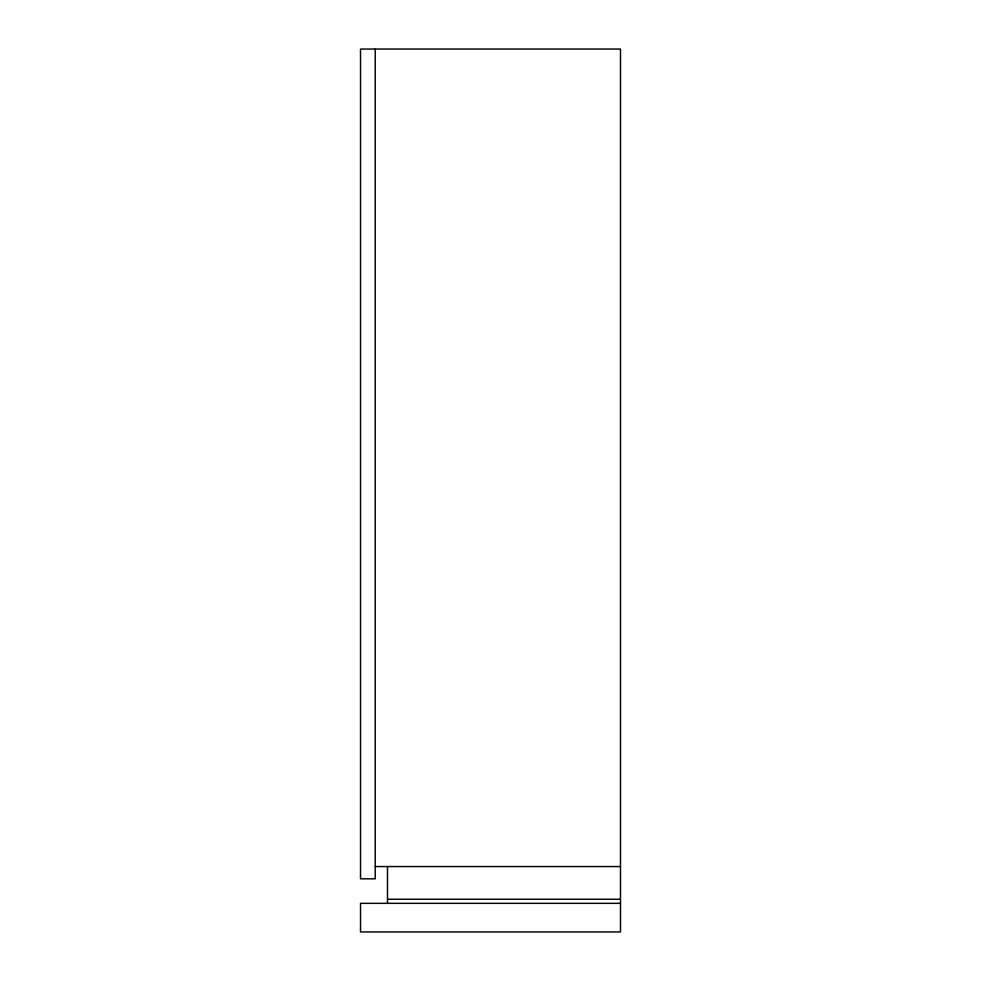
<?xml version="1.0" encoding="UTF-8"?>
<svg xmlns="http://www.w3.org/2000/svg" width="981" height="981" viewBox="0 0 981 981"><rect width="100%" height="100%" fill="white"/><g stroke="black" fill="none" stroke-linecap="round" stroke-linejoin="round"><path stroke-width="1.47" d="M375.233 866.554L620.483 866.554M387.495 899.246L620.483 899.246M620.483 903.342L360.518 903.342L360.518 931.95L620.483 931.95L620.483 49.05L360.518 49.05L360.518 878.817L375.233 878.817L375.233 49.05M387.495 866.554L387.495 903.342"/></g></svg>
